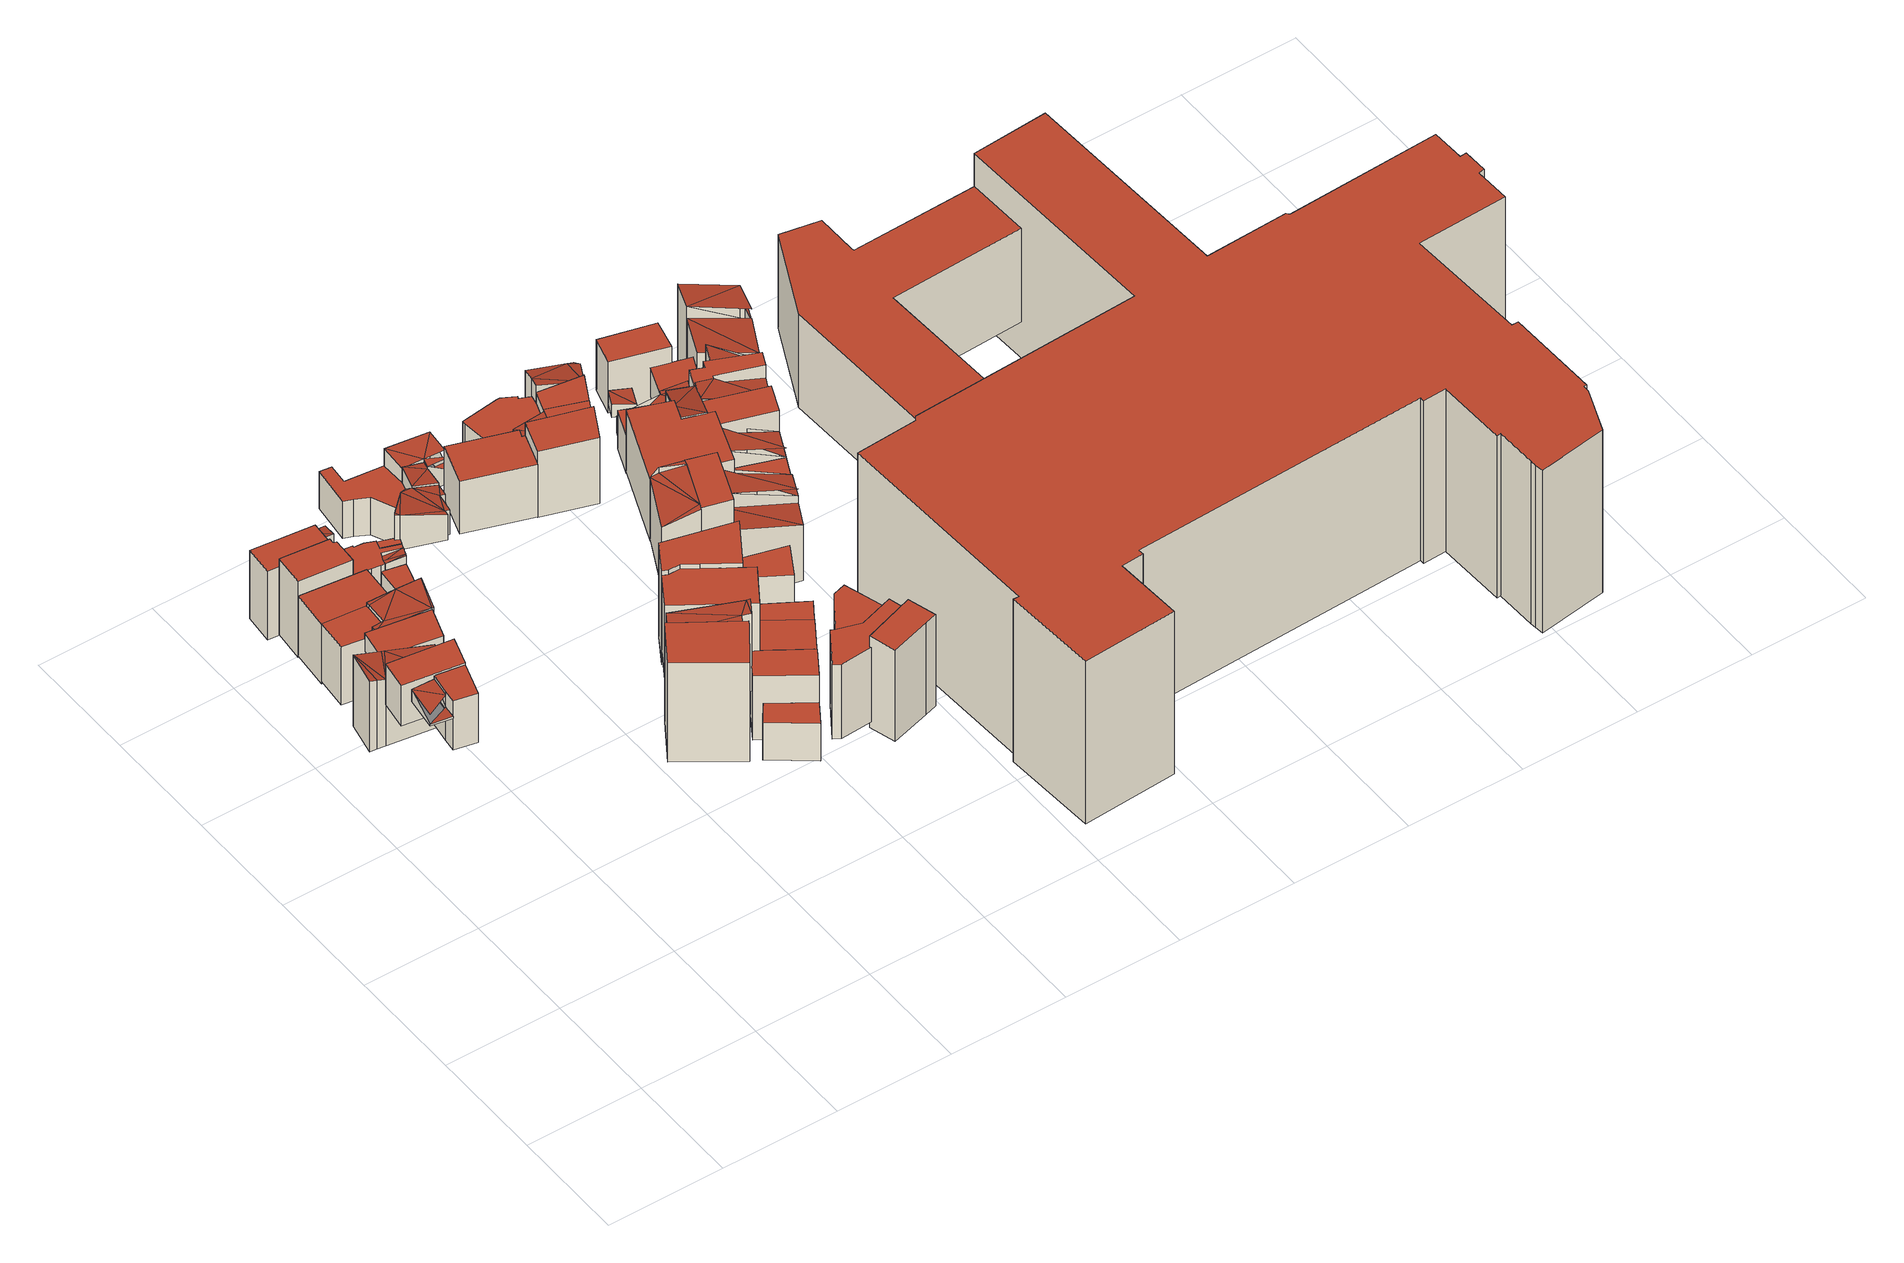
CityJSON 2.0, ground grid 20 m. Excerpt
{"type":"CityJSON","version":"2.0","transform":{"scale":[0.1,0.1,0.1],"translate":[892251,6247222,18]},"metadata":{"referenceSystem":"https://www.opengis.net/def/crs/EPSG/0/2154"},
"CityObjects":{
"building1":{"type":"Building","attributes":{"class":"Building"},"children":["building1-1"]},
"building1-1":{"type":"BuildingPart","parents":["building1"],"geometry":[{"type":"MultiSurface","lod":"2.2","boundaries":[[[0,1,2]],[[3,4,5]],[[2,6,0]],[[7,8,9,10,11]],[[2,1,10,11]],[[1,4,9,10]],[[4,3,8,9]],[[3,5,7,8]],[[5,2,11,7]]],"semantics":{"surfaces":[{"type":"RoofSurface","rf_azimuth":180.45,"rf_slope":6.49},{"type":"RoofSurface","rf_azimuth":142.21,"rf_slope":2.2},{"type":"GroundSurface"},{"type":"WallSurface","on_footprint_edge":true}],"values":[0,1,0,2,3,3,3,3,3]}}]},
"building2":{"type":"Building","attributes":{"class":"Building"},"children":["building2-1"]},
"building2-1":{"type":"BuildingPart","parents":["building2"],"geometry":[{"type":"Solid","lod":"2.2","boundaries":[[[[12,13,14,15,16]],[[17,18,19,20,21]],[[21,20,15,16]],[[20,19,14,15]],[[19,18,13,14]],[[18,17,12,13]],[[17,21,16,12]]]],"semantics":{"surfaces":[{"type":"GroundSurface"},{"type":"RoofSurface"},{"type":"WallSurface","on_footprint_edge":true}],"values":[[0,1,2,2,2,2,2]]}}]},
"building3":{"type":"Building","attributes":{"class":"Building"},"children":["building3-1"]},
"building3-1":{"type":"BuildingPart","parents":["building3"],"geometry":[{"type":"Solid","lod":"2.2","boundaries":[[[[22,23,24,25]],[[26,27,28,29]],[[29,28,24,25]],[[28,27,23,24]],[[27,26,22,23]],[[26,29,25,22]]]],"semantics":{"surfaces":[{"type":"GroundSurface"},{"type":"RoofSurface"},{"type":"WallSurface","on_footprint_edge":true}],"values":[[0,1,2,2,2,2]]}}]},
"building4":{"type":"Building","attributes":{"class":"Building"},"children":["building4-1"]},
"building4-1":{"type":"BuildingPart","parents":["building4"],"geometry":[{"type":"Solid","lod":"2.2","boundaries":[[[[30,31,32]],[[32,33,30]],[[34,30,33]],[[35,34,33]],[[36,35,37]],[[33,37,35]],[[38,39,40,41,42,43,44,45]],[[33,32,44,45]],[[32,31,43,44]],[[31,30,42,43]],[[30,34,41,42]],[[34,35,40,41]],[[35,36,39,40]],[[36,37,38,39]],[[37,33,45,38]]]],"semantics":{"surfaces":[{"type":"RoofSurface","rf_azimuth":341.15,"rf_slope":15.2},{"type":"GroundSurface"},{"type":"WallSurface","on_footprint_edge":true}],"values":[[0,0,0,0,0,0,1,2,2,2,2,2,2,2,2]]}}]},
"building5":{"type":"Building","attributes":{"class":"Building"},"children":["building5-1"]},
"building5-1":{"type":"BuildingPart","parents":["building5"],"geometry":[{"type":"Solid","lod":"2.2","boundaries":[[[[46,47,48,49,50,51,52,53]],[[54,55,56,57,58,59,60,61]],[[61,60,52,53]],[[60,59,51,52]],[[59,58,50,51]],[[58,57,49,50]],[[57,56,48,49]],[[56,55,47,48]],[[55,54,46,47]],[[54,61,53,46]]]],"semantics":{"surfaces":[{"type":"GroundSurface"},{"type":"RoofSurface"},{"type":"WallSurface","on_footprint_edge":true}],"values":[[0,1,2,2,2,2,2,2,2,2]]}}]},
"building6":{"type":"Building","attributes":{"class":"Building"},"children":["building6-1"]},
"building6-1":{"type":"BuildingPart","parents":["building6"],"geometry":[{"type":"Solid","lod":"2.2","boundaries":[[[[62,63,64,65,66]],[[67,68,69,70,71]],[[71,70,65,66]],[[70,69,64,65]],[[69,68,63,64]],[[68,67,62,63]],[[67,71,66,62]]]],"semantics":{"surfaces":[{"type":"GroundSurface"},{"type":"RoofSurface"},{"type":"WallSurface","on_footprint_edge":true}],"values":[[0,1,2,2,2,2,2]]}}]},
"building7":{"type":"Building","attributes":{"class":"Building"},"children":["building7-1"]},
"building7-1":{"type":"BuildingPart","parents":["building7"],"geometry":[{"type":"Solid","lod":"2.2","boundaries":[[[[72,73,74,75,76,77]],[[78,79,80,81,82,83]],[[83,82,76,77]],[[82,81,75,76]],[[81,80,74,75]],[[80,79,73,74]],[[79,78,72,73]],[[78,83,77,72]]]],"semantics":{"surfaces":[{"type":"GroundSurface"},{"type":"RoofSurface"},{"type":"WallSurface","on_footprint_edge":true}],"values":[[0,1,2,2,2,2,2,2]]}}]},
"building8":{"type":"Building","attributes":{"class":"Building"},"children":["building8-1"]},
"building8-1":{"type":"BuildingPart","parents":["building8"],"geometry":[{"type":"Solid","lod":"2.2","boundaries":[[[[84,85,86,87,88,89,90]],[[91,92,93,94,95,96,97]],[[97,96,89,90]],[[96,95,88,89]],[[95,94,87,88]],[[94,93,86,87]],[[93,92,85,86]],[[92,91,84,85]],[[91,97,90,84]]]],"semantics":{"surfaces":[{"type":"GroundSurface"},{"type":"RoofSurface"},{"type":"WallSurface","on_footprint_edge":true}],"values":[[0,1,2,2,2,2,2,2,2]]}}]},
"building9":{"type":"Building","attributes":{"class":"Building"},"children":["building9-1"]},
"building9-1":{"type":"BuildingPart","parents":["building9"],"geometry":[{"type":"Solid","lod":"2.2","boundaries":[[[[98,99,100,101,102]],[[103,104,105,106,107]],[[107,106,101,102]],[[106,105,100,101]],[[105,104,99,100]],[[104,103,98,99]],[[103,107,102,98]]]],"semantics":{"surfaces":[{"type":"GroundSurface"},{"type":"RoofSurface"},{"type":"WallSurface","on_footprint_edge":true}],"values":[[0,1,2,2,2,2,2]]}}]},
"building10":{"type":"Building","attributes":{"class":"Building"},"children":["building10-1"]},
"building10-1":{"type":"BuildingPart","parents":["building10"],"geometry":[{"type":"Solid","lod":"2.2","boundaries":[[[[108,109,110]],[[111,112,113]],[[113,109,111]],[[114,115,116]],[[111,116,115]],[[109,116,111]],[[108,116,109]],[[117,118,119,120,121,122,123,124,125]],[[109,113,124,125]],[[113,112,123,124]],[[112,111,122,123]],[[111,115,121,122]],[[115,114,120,121]],[[114,116,119,120]],[[116,108,118,119]],[[108,110,117,118]],[[110,109,125,117]]]],"semantics":{"surfaces":[{"type":"RoofSurface","rf_azimuth":164.08,"rf_slope":4.67},{"type":"GroundSurface"},{"type":"WallSurface","on_footprint_edge":true}],"values":[[0,0,0,0,0,0,0,1,2,2,2,2,2,2,2,2,2]]}}]},
"building11":{"type":"Building","attributes":{"class":"Building"},"children":["building11-1"]},
"building11-1":{"type":"BuildingPart","parents":["building11"],"geometry":[{"type":"Solid","lod":"2.2","boundaries":[[[[126,127,128,129,130]],[[131,132,133,134,135]],[[135,134,129,130]],[[134,133,128,129]],[[133,132,127,128]],[[132,131,126,127]],[[131,135,130,126]]]],"semantics":{"surfaces":[{"type":"GroundSurface"},{"type":"RoofSurface"},{"type":"WallSurface","on_footprint_edge":true}],"values":[[0,1,2,2,2,2,2]]}}]},
"building12":{"type":"Building","attributes":{"class":"Building"},"children":["building12-1"]},
"building12-1":{"type":"BuildingPart","parents":["building12"],"geometry":[{"type":"Solid","lod":"2.2","boundaries":[[[[136,137,138,139,140,141,142,143,144,145,146,147,148,149,150,151,152,153]],[[154,155,156,157,158,159,160,161,162,163,164,165,166,167,168,169,170,171]],[[171,170,152,153]],[[170,169,151,152]],[[169,168,150,151]],[[168,167,149,150]],[[167,166,148,149]],[[166,165,147,148]],[[165,164,146,147]],[[164,163,145,146]],[[163,162,144,145]],[[162,161,143,144]],[[161,160,142,143]],[[160,159,141,142]],[[159,158,140,141]],[[158,157,139,140]],[[157,156,138,139]],[[156,155,137,138]],[[155,154,136,137]],[[154,171,153,136]]]],"semantics":{"surfaces":[{"type":"GroundSurface"},{"type":"RoofSurface"},{"type":"WallSurface","on_footprint_edge":true}],"values":[[0,1,2,2,2,2,2,2,2,2,2,2,2,2,2,2,2,2,2,2]]}}]},
"building13":{"type":"Building","attributes":{"class":"Building"},"children":["building13-1"]},
"building13-1":{"type":"BuildingPart","parents":["building13"],"geometry":[{"type":"Solid","lod":"2.2","boundaries":[[[[172,173,174]],[[175,172,174]],[[176,177,178,179]],[[174,173,178,179]],[[173,172,177,178]],[[172,175,176,177]],[[175,174,179,176]]]],"semantics":{"surfaces":[{"type":"RoofSurface","rf_azimuth":76.94,"rf_slope":13.51},{"type":"GroundSurface"},{"type":"WallSurface","on_footprint_edge":true}],"values":[[0,0,1,2,2,2,2]]}}]},
"building14":{"type":"Building","attributes":{"class":"Building"},"children":["building14-1"]},
"building14-1":{"type":"BuildingPart","parents":["building14"],"geometry":[{"type":"MultiSurface","lod":"2.2","boundaries":[[[155,180,181]],[[182,183,184]],[[185,183,182]],[[186,187,188,189,190]],[[182,184,189,190]],[[184,155,188,189]],[[155,181,187,188]],[[181,185,186,187]],[[185,182,190,186]]],"semantics":{"surfaces":[{"type":"RoofSurface","rf_azimuth":155.52,"rf_slope":13.21},{"type":"RoofSurface","rf_azimuth":132.51,"rf_slope":14.34},{"type":"GroundSurface"},{"type":"WallSurface","on_footprint_edge":true}],"values":[0,1,1,2,3,3,3,3,3]}}]},
"building15":{"type":"Building","attributes":{"class":"Building"},"children":["building15-1"]},
"building15-1":{"type":"BuildingPart","parents":["building15"],"geometry":[{"type":"Solid","lod":"2.2","boundaries":[[[[191,192,193,194,195,196]],[[197,198,199,200,201,202]],[[202,201,195,196]],[[201,200,194,195]],[[200,199,193,194]],[[199,198,192,193]],[[198,197,191,192]],[[197,202,196,191]]]],"semantics":{"surfaces":[{"type":"GroundSurface"},{"type":"RoofSurface"},{"type":"WallSurface","on_footprint_edge":true}],"values":[[0,1,2,2,2,2,2,2]]}}]},
"building16":{"type":"Building","attributes":{"class":"Building"},"children":["building16-1"]},
"building16-1":{"type":"BuildingPart","parents":["building16"],"geometry":[{"type":"Solid","lod":"2.2","boundaries":[[[[203,204,205,206,207]],[[208,209,210,211,212]],[[212,211,206,207]],[[211,210,205,206]],[[210,209,204,205]],[[209,208,203,204]],[[208,212,207,203]]]],"semantics":{"surfaces":[{"type":"GroundSurface"},{"type":"RoofSurface"},{"type":"WallSurface","on_footprint_edge":true}],"values":[[0,1,2,2,2,2,2]]}}]},
"building17":{"type":"Building","attributes":{"class":"Building"},"children":["building17-1"]},
"building17-1":{"type":"BuildingPart","parents":["building17"],"geometry":[{"type":"Solid","lod":"2.2","boundaries":[[[[213,214,215]],[[216,213,217]],[[213,216,218]],[[219,216,220]],[[220,216,217]],[[217,213,221]],[[222,217,221]],[[215,221,213]],[[223,221,215]],[[223,215,224]],[[225,226,227,228,229,230,231,232,233,234,235,236]],[[215,214,235,236]],[[214,213,234,235]],[[213,218,233,234]],[[218,216,232,233]],[[216,219,231,232]],[[219,220,230,231]],[[220,217,229,230]],[[217,222,228,229]],[[222,221,227,228]],[[221,223,226,227]],[[223,224,225,226]],[[224,215,236,225]]]],"semantics":{"surfaces":[{"type":"RoofSurface","rf_azimuth":350.41,"rf_slope":14.81},{"type":"GroundSurface"},{"type":"WallSurface","on_footprint_edge":true}],"values":[[0,0,0,0,0,0,0,0,0,0,1,2,2,2,2,2,2,2,2,2,2,2,2]]}}]},
"building18":{"type":"Building","attributes":{"class":"Building"},"children":["building18-1"]},
"building18-1":{"type":"BuildingPart","parents":["building18"],"geometry":[{"type":"Solid","lod":"2.2","boundaries":[[[[237,238,239,240,241,242,243,244,245,246,247]],[[248,249,250,251,252,253,254,255,256,257,258]],[[258,257,246,247]],[[257,256,245,246]],[[256,255,244,245]],[[255,254,243,244]],[[254,253,242,243]],[[253,252,241,242]],[[252,251,240,241]],[[251,250,239,240]],[[250,249,238,239]],[[249,248,237,238]],[[248,258,247,237]]]],"semantics":{"surfaces":[{"type":"GroundSurface"},{"type":"RoofSurface"},{"type":"WallSurface","on_footprint_edge":true}],"values":[[0,1,2,2,2,2,2,2,2,2,2,2,2]]}}]},
"building19":{"type":"Building","attributes":{"class":"Building"},"children":["building19-1"]},
"building19-1":{"type":"BuildingPart","parents":["building19"],"geometry":[{"type":"Solid","lod":"2.2","boundaries":[[[[259,260,261]],[[262,259,261]],[[263,264,262]],[[263,262,265]],[[261,265,262]],[[266,267,268,269,270,271,272]],[[261,260,271,272]],[[260,259,270,271]],[[259,262,269,270]],[[262,264,268,269]],[[264,263,267,268]],[[263,265,266,267]],[[265,261,272,266]]]],"semantics":{"surfaces":[{"type":"RoofSurface","rf_azimuth":144.29,"rf_slope":11.4},{"type":"GroundSurface"},{"type":"WallSurface","on_footprint_edge":true}],"values":[[0,0,0,0,0,1,2,2,2,2,2,2,2]]}}]},
"building20":{"type":"Building","attributes":{"class":"Building"},"children":["building20-1"]},
"building20-1":{"type":"BuildingPart","parents":["building20"],"geometry":[{"type":"Solid","lod":"2.2","boundaries":[[[[273,274,275,276]],[[277,278,279,280]],[[280,279,275,276]],[[279,278,274,275]],[[278,277,273,274]],[[277,280,276,273]]]],"semantics":{"surfaces":[{"type":"GroundSurface"},{"type":"RoofSurface"},{"type":"WallSurface","on_footprint_edge":true}],"values":[[0,1,2,2,2,2]]}}]},
"building21":{"type":"Building","attributes":{"class":"Building"},"children":["building21-1"]},
"building21-1":{"type":"BuildingPart","parents":["building21"],"geometry":[{"type":"Solid","lod":"2.2","boundaries":[[[[281,282,283]],[[281,283,284]],[[285,284,283]],[[286,287,288,289,290]],[[285,283,289,290]],[[283,282,288,289]],[[282,281,287,288]],[[281,284,286,287]],[[284,285,290,286]]]],"semantics":{"surfaces":[{"type":"RoofSurface","rf_azimuth":348.46,"rf_slope":14.84},{"type":"GroundSurface"},{"type":"WallSurface","on_footprint_edge":true}],"values":[[0,0,0,1,2,2,2,2,2]]}}]},
"building22":{"type":"Building","attributes":{"class":"Building"},"children":["building22-1"]},
"building22-1":{"type":"BuildingPart","parents":["building22"],"geometry":[{"type":"Solid","lod":"2.2","boundaries":[[[[291,292,293,294,295,296,297,298,299]],[[300,301,302,303,304,305,306,307,308]],[[308,307,298,299]],[[307,306,297,298]],[[306,305,296,297]],[[305,304,295,296]],[[304,303,294,295]],[[303,302,293,294]],[[302,301,292,293]],[[301,300,291,292]],[[300,308,299,291]]]],"semantics":{"surfaces":[{"type":"GroundSurface"},{"type":"RoofSurface"},{"type":"WallSurface","on_footprint_edge":true}],"values":[[0,1,2,2,2,2,2,2,2,2,2]]}}]},
"building23":{"type":"Building","attributes":{"class":"Building"},"children":["building23-1"]},
"building23-1":{"type":"BuildingPart","parents":["building23"],"geometry":[{"type":"Solid","lod":"2.2","boundaries":[[[[309,310,311,312,313,314]],[[315,316,317,318,319,320]],[[320,319,313,314]],[[319,318,312,313]],[[318,317,311,312]],[[317,316,310,311]],[[316,315,309,310]],[[315,320,314,309]]]],"semantics":{"surfaces":[{"type":"GroundSurface"},{"type":"RoofSurface"},{"type":"WallSurface","on_footprint_edge":true}],"values":[[0,1,2,2,2,2,2,2]]}}]},
"building24":{"type":"Building","attributes":{"class":"Building"},"children":["building24-1"]},
"building24-1":{"type":"BuildingPart","parents":["building24"],"geometry":[{"type":"MultiSurface","lod":"2.2","boundaries":[[[321,322,323]],[[324,321,323]],[[325,324,323]],[[326,327,328]],[[329,323,330]],[[331,332,333,334,335,336,337]],[[323,322,336,337]],[[322,321,335,336]],[[321,324,334,335]],[[324,326,333,334]],[[326,328,332,333]],[[328,330,331,332]],[[330,323,337,331]]],"semantics":{"surfaces":[{"type":"RoofSurface","rf_azimuth":267.43,"rf_slope":7.29},{"type":"RoofSurface","rf_azimuth":263,"rf_slope":12.87},{"type":"GroundSurface"},{"type":"WallSurface","on_footprint_edge":true}],"values":[0,0,0,1,0,2,3,3,3,3,3,3,3]}}]},
"building25":{"type":"Building","attributes":{"class":"Building"},"children":["building25-1"]},
"building25-1":{"type":"BuildingPart","parents":["building25"],"geometry":[{"type":"Solid","lod":"2.2","boundaries":[[[[338,339,340,341,342,343,344]],[[345,346,347,348,349,350,351]],[[351,350,343,344]],[[350,349,342,343]],[[349,348,341,342]],[[348,347,340,341]],[[347,346,339,340]],[[346,345,338,339]],[[345,351,344,338]]]],"semantics":{"surfaces":[{"type":"GroundSurface"},{"type":"RoofSurface"},{"type":"WallSurface","on_footprint_edge":true}],"values":[[0,1,2,2,2,2,2,2,2]]}}]},
"building26":{"type":"Building","attributes":{"class":"Building"},"children":["building26-1"]},
"building26-1":{"type":"BuildingPart","parents":["building26"],"geometry":[{"type":"Solid","lod":"2.2","boundaries":[[[[352,353,354,355,356,357]],[[358,359,360,361,362,363]],[[363,362,356,357]],[[362,361,355,356]],[[361,360,354,355]],[[360,359,353,354]],[[359,358,352,353]],[[358,363,357,352]]]],"semantics":{"surfaces":[{"type":"GroundSurface"},{"type":"RoofSurface"},{"type":"WallSurface","on_footprint_edge":true}],"values":[[0,1,2,2,2,2,2,2]]}}]},
"building27":{"type":"Building","attributes":{"class":"Building"},"children":["building27-1"]},
"building27-1":{"type":"BuildingPart","parents":["building27"],"geometry":[{"type":"Solid","lod":"2.2","boundaries":[[[[364,365,366,367,368,369]],[[370,371,372,373,374,375]],[[375,374,368,369]],[[374,373,367,368]],[[373,372,366,367]],[[372,371,365,366]],[[371,370,364,365]],[[370,375,369,364]]]],"semantics":{"surfaces":[{"type":"GroundSurface"},{"type":"RoofSurface"},{"type":"WallSurface","on_footprint_edge":true}],"values":[[0,1,2,2,2,2,2,2]]}}]},
"building28":{"type":"Building","attributes":{"class":"Building"},"children":["building28-1"]},
"building28-1":{"type":"BuildingPart","parents":["building28"],"geometry":[{"type":"Solid","lod":"2.2","boundaries":[[[[376,377,378,379]],[[380,381,382,383]],[[383,382,378,379]],[[382,381,377,378]],[[381,380,376,377]],[[380,383,379,376]]]],"semantics":{"surfaces":[{"type":"GroundSurface"},{"type":"RoofSurface"},{"type":"WallSurface","on_footprint_edge":true}],"values":[[0,1,2,2,2,2]]}}]},
"building29":{"type":"Building","attributes":{"class":"Building"},"children":["building29-1"]},
"building29-1":{"type":"BuildingPart","parents":["building29"],"geometry":[{"type":"MultiSurface","lod":"2.2","boundaries":[[[384,385,386]],[[387,388,389]],[[390,384,386]],[[391,386,385]],[[392,386,391]],[[393,394,395,396,397,398,399]],[[391,385,398,399]],[[385,388,397,398]],[[388,387,396,397]],[[387,389,395,396]],[[389,386,394,395]],[[386,392,393,394]],[[392,391,399,393]]],"semantics":{"surfaces":[{"type":"RoofSurface","rf_azimuth":156.5,"rf_slope":15.78},{"type":"RoofSurface","rf_azimuth":165.99,"rf_slope":2.75},{"type":"GroundSurface"},{"type":"WallSurface","on_footprint_edge":true}],"values":[0,1,0,0,0,2,3,3,3,3,3,3,3]}}]},
"building30":{"type":"Building","attributes":{"class":"Building"},"children":["building30-1"]},
"building30-1":{"type":"BuildingPart","parents":["building30"],"geometry":[{"type":"Solid","lod":"2.2","boundaries":[[[[400,401,402,403,404]],[[405,406,407,408,409]],[[409,408,403,404]],[[408,407,402,403]],[[407,406,401,402]],[[406,405,400,401]],[[405,409,404,400]]]],"semantics":{"surfaces":[{"type":"GroundSurface"},{"type":"RoofSurface"},{"type":"WallSurface","on_footprint_edge":true}],"values":[[0,1,2,2,2,2,2]]}}]},
"building31":{"type":"Building","attributes":{"class":"Building"},"children":["building31-1"]},
"building31-1":{"type":"BuildingPart","parents":["building31"],"geometry":[{"type":"Solid","lod":"2.2","boundaries":[[[[410,411,412,413]],[[414,415,416,417]],[[417,416,412,413]],[[416,415,411,412]],[[415,414,410,411]],[[414,417,413,410]]]],"semantics":{"surfaces":[{"type":"GroundSurface"},{"type":"RoofSurface"},{"type":"WallSurface","on_footprint_edge":true}],"values":[[0,1,2,2,2,2]]}}]},
"building32":{"type":"Building","attributes":{"class":"Building"},"children":["building32-1"]},
"building32-1":{"type":"BuildingPart","parents":["building32"],"geometry":[{"type":"Solid","lod":"2.2","boundaries":[[[[418,419,420]],[[421,420,419]],[[422,423,403,424]],[[421,419,403,424]],[[419,418,423,403]],[[418,420,422,423]],[[420,421,424,422]]]],"semantics":{"surfaces":[{"type":"RoofSurface","rf_azimuth":152.96,"rf_slope":19.93},{"type":"GroundSurface"},{"type":"WallSurface","on_footprint_edge":true}],"values":[[0,0,1,2,2,2,2]]}}]},
"building33":{"type":"Building","attributes":{"class":"Building"},"children":["building33-1"]},
"building33-1":{"type":"BuildingPart","parents":["building33"],"geometry":[{"type":"Solid","lod":"2.2","boundaries":[[[[425,426,427,428,429,430,431,432,433]],[[434,435,436,437,438,439,440,441,442]],[[442,441,432,433]],[[441,440,431,432]],[[440,439,430,431]],[[439,438,429,430]],[[438,437,428,429]],[[437,436,427,428]],[[436,435,426,427]],[[435,434,425,426]],[[434,442,433,425]]]],"semantics":{"surfaces":[{"type":"GroundSurface"},{"type":"RoofSurface"},{"type":"WallSurface","on_footprint_edge":true}],"values":[[0,1,2,2,2,2,2,2,2,2,2]]}}]},
"building34":{"type":"Building","attributes":{"class":"Building"},"children":["building34-1"]},
"building34-1":{"type":"BuildingPart","parents":["building34"],"geometry":[{"type":"Solid","lod":"2.2","boundaries":[[[[443,444,445,446,447,448,449,450,451,452,453,454,455]],[[456,457,458,459,460,461,462,463,464,465,466,467,468]],[[468,467,454,455]],[[467,466,453,454]],[[466,465,452,453]],[[465,464,451,452]],[[464,463,450,451]],[[463,462,449,450]],[[462,461,448,449]],[[461,460,447,448]],[[460,459,446,447]],[[459,458,445,446]],[[458,457,444,445]],[[457,456,443,444]],[[456,468,455,443]]]],"semantics":{"surfaces":[{"type":"GroundSurface"},{"type":"RoofSurface"},{"type":"WallSurface","on_footprint_edge":true}],"values":[[0,1,2,2,2,2,2,2,2,2,2,2,2,2,2]]}}]},
"building35":{"type":"Building","attributes":{"class":"Building"},"children":["building35-1"]},
"building35-1":{"type":"BuildingPart","parents":["building35"],"geometry":[{"type":"Solid","lod":"2.2","boundaries":[[[[469,470,471,472,473]],[[474,475,476,477,478]],[[478,477,472,473]],[[477,476,471,472]],[[476,475,470,471]],[[475,474,469,470]],[[474,478,473,469]]]],"semantics":{"surfaces":[{"type":"GroundSurface"},{"type":"RoofSurface"},{"type":"WallSurface","on_footprint_edge":true}],"values":[[0,1,2,2,2,2,2]]}}]},
"building36":{"type":"Building","attributes":{"class":"Building"},"children":["building36-1"]},
"building36-1":{"type":"BuildingPart","parents":["building36"],"geometry":[{"type":"Solid","lod":"2.2","boundaries":[[[[479,480,481,482,483,484,485]],[[486,487,488,489,490,491,492]],[[492,491,484,485]],[[491,490,483,484]],[[490,489,482,483]],[[489,488,481,482]],[[488,487,480,481]],[[487,486,479,480]],[[486,492,485,479]]]],"semantics":{"surfaces":[{"type":"GroundSurface"},{"type":"RoofSurface"},{"type":"WallSurface","on_footprint_edge":true}],"values":[[0,1,2,2,2,2,2,2,2]]}}]},
"building37":{"type":"Building","attributes":{"class":"Building"},"children":["building37-1"]},
"building37-1":{"type":"BuildingPart","parents":["building37"],"geometry":[{"type":"Solid","lod":"2.2","boundaries":[[[[493,494,495,496,497,498]],[[499,500,501,502,503,504]],[[504,503,497,498]],[[503,502,496,497]],[[502,501,495,496]],[[501,500,494,495]],[[500,499,493,494]],[[499,504,498,493]]]],"semantics":{"surfaces":[{"type":"GroundSurface"},{"type":"RoofSurface"},{"type":"WallSurface","on_footprint_edge":true}],"values":[[0,1,2,2,2,2,2,2]]}}]},
"building38":{"type":"Building","attributes":{"class":"Building"},"children":["building38-1"]},
"building38-1":{"type":"BuildingPart","parents":["building38"],"geometry":[{"type":"Solid","lod":"2.2","boundaries":[[[[505,506,507,508]],[[509,510,511,512]],[[512,511,507,508]],[[511,510,506,507]],[[510,509,505,506]],[[509,512,508,505]]]],"semantics":{"surfaces":[{"type":"GroundSurface"},{"type":"RoofSurface"},{"type":"WallSurface","on_footprint_edge":true}],"values":[[0,1,2,2,2,2]]}}]},
"building39":{"type":"Building","attributes":{"class":"Building"},"children":["building39-1"]},
"building39-1":{"type":"BuildingPart","parents":["building39"],"geometry":[{"type":"Solid","lod":"2.2","boundaries":[[[[513,514,515,516]],[[517,518,519,520]],[[520,519,515,516]],[[519,518,514,515]],[[518,517,513,514]],[[517,520,516,513]]]],"semantics":{"surfaces":[{"type":"GroundSurface"},{"type":"RoofSurface"},{"type":"WallSurface","on_footprint_edge":true}],"values":[[0,1,2,2,2,2]]}}]},
"building40":{"type":"Building","attributes":{"class":"Building"},"children":["building40-1"]},
"building40-1":{"type":"BuildingPart","parents":["building40"],"geometry":[{"type":"Solid","lod":"2.2","boundaries":[[[[521,522,523]],[[524,523,522]],[[525,526,527,528]],[[524,522,527,528]],[[522,521,526,527]],[[521,523,525,526]],[[523,524,528,525]]]],"semantics":{"surfaces":[{"type":"RoofSurface","rf_azimuth":338.54,"rf_slope":15.28},{"type":"GroundSurface"},{"type":"WallSurface","on_footprint_edge":true}],"values":[[0,0,1,2,2,2,2]]}}]},
"building41":{"type":"Building","attributes":{"class":"Building"},"children":["building41-1"]},
"building41-1":{"type":"BuildingPart","parents":["building41"],"geometry":[{"type":"Solid","lod":"2.2","boundaries":[[[[529,530,531,532,533,534,535,536,537]],[[538,539,540,541,542,543,544,545,546]],[[546,545,536,537]],[[545,544,535,536]],[[544,543,534,535]],[[543,542,533,534]],[[542,541,532,533]],[[541,540,531,532]],[[540,539,530,531]],[[539,538,529,530]],[[538,546,537,529]]]],"semantics":{"surfaces":[{"type":"GroundSurface"},{"type":"RoofSurface"},{"type":"WallSurface","on_footprint_edge":true}],"values":[[0,1,2,2,2,2,2,2,2,2,2]]}}]},
"building42":{"type":"Building","attributes":{"class":"Building"},"children":["building42-1"]},
"building42-1":{"type":"BuildingPart","parents":["building42"],"geometry":[{"type":"Solid","lod":"2.2","boundaries":[[[[547,548,549]],[[550,547,551]],[[551,547,549]],[[552,551,549]],[[553,549,548]],[[554,555,556,557,558,559,560]],[[553,548,559,560]],[[548,547,558,559]],[[547,550,557,558]],[[550,551,556,557]],[[551,552,555,556]],[[552,549,554,555]],[[549,553,560,554]]]],"semantics":{"surfaces":[{"type":"RoofSurface","rf_azimuth":355.49,"rf_slope":18.77},{"type":"GroundSurface"},{"type":"WallSurface","on_footprint_edge":true}],"values":[[0,0,0,0,0,1,2,2,2,2,2,2,2]]}}]},
"building43":{"type":"Building","attributes":{"class":"Building"},"children":["building43-1"]},
"building43-1":{"type":"BuildingPart","parents":["building43"],"geometry":[{"type":"MultiSurface","lod":"2.2","boundaries":[[[561,562,563]],[[564,565,566]],[[567,568,569,570]],[[564,566,569,570]],[[566,561,568,569]],[[561,563,567,568]],[[563,564,570,567]]],"semantics":{"surfaces":[{"type":"RoofSurface","rf_azimuth":339.82,"rf_slope":18.36},{"type":"RoofSurface","rf_azimuth":334.45,"rf_slope":15.6},{"type":"GroundSurface"},{"type":"WallSurface","on_footprint_edge":true}],"values":[0,1,2,3,3,3,3]}}]},
"building44":{"type":"Building","attributes":{"class":"Building"},"children":["building44-1"]},
"building44-1":{"type":"BuildingPart","parents":["building44"],"geometry":[{"type":"Solid","lod":"2.2","boundaries":[[[[571,572,573,574]],[[575,576,577,578]],[[578,577,573,574]],[[577,576,572,573]],[[576,575,571,572]],[[575,578,574,571]]]],"semantics":{"surfaces":[{"type":"GroundSurface"},{"type":"RoofSurface"},{"type":"WallSurface","on_footprint_edge":true}],"values":[[0,1,2,2,2,2]]}}]},
"building45":{"type":"Building","attributes":{"class":"Building"},"children":["building45-1"]},
"building45-1":{"type":"BuildingPart","parents":["building45"],"geometry":[{"type":"Solid","lod":"2.2","boundaries":[[[[579,580,581,582]],[[583,584,585,586]],[[586,585,581,582]],[[585,584,580,581]],[[584,583,579,580]],[[583,586,582,579]]]],"semantics":{"surfaces":[{"type":"GroundSurface"},{"type":"RoofSurface"},{"type":"WallSurface","on_footprint_edge":true}],"values":[[0,1,2,2,2,2]]}}]},
"building46":{"type":"Building","attributes":{"class":"Building"},"children":["building46-1"]},
"building46-1":{"type":"BuildingPart","parents":["building46"],"geometry":[{"type":"Solid","lod":"2.2","boundaries":[[[[587,588,589]],[[590,589,588]],[[589,591,587]],[[590,592,589]],[[593,594,595,596,597,598]],[[590,588,597,598]],[[588,587,596,597]],[[587,591,595,596]],[[591,589,594,595]],[[589,592,593,594]],[[592,590,598,593]]]],"semantics":{"surfaces":[{"type":"RoofSurface","rf_azimuth":67.87,"rf_slope":18.98},{"type":"GroundSurface"},{"type":"WallSurface","on_footprint_edge":true}],"values":[[0,0,0,0,1,2,2,2,2,2,2]]}}]},
"building47":{"type":"Building","attributes":{"class":"Building"},"children":["building47-1"]},
"building47-1":{"type":"BuildingPart","parents":["building47"],"geometry":[{"type":"MultiSurface","lod":"2.2","boundaries":[[[599,600,601]],[[602,603,604]],[[605,604,603]],[[604,605,606]],[[607,606,605]],[[608,609,610,611,612,613,614]],[[601,600,613,614]],[[600,605,612,613]],[[605,603,611,612]],[[603,602,610,611]],[[602,604,609,610]],[[604,606,608,609]],[[606,601,614,608]]],"semantics":{"surfaces":[{"type":"RoofSurface","rf_azimuth":65.14,"rf_slope":13.79},{"type":"RoofSurface","rf_azimuth":152.39,"rf_slope":16.25},{"type":"GroundSurface"},{"type":"WallSurface","on_footprint_edge":true}],"values":[0,1,1,1,1,2,3,3,3,3,3,3,3]}}]},
"building48":{"type":"Building","attributes":{"class":"Building"},"children":["building48-1"]},
"building48-1":{"type":"BuildingPart","parents":["building48"],"geometry":[{"type":"MultiSurface","lod":"2.2","boundaries":[[[615,616,617]],[[618,619,620]],[[580,621,622,581]],[[618,620,622,581]],[[620,615,621,622]],[[615,617,580,621]],[[617,618,581,580]]],"semantics":{"surfaces":[{"type":"RoofSurface","rf_azimuth":338.3,"rf_slope":14.44},{"type":"RoofSurface","rf_azimuth":332.11,"rf_slope":12.16},{"type":"GroundSurface"},{"type":"WallSurface","on_footprint_edge":true}],"values":[0,1,2,3,3,3,3]}}]},
"building49":{"type":"Building","attributes":{"class":"Building"},"children":["building49-1"]},
"building49-1":{"type":"BuildingPart","parents":["building49"],"geometry":[{"type":"Solid","lod":"2.2","boundaries":[[[[623,624,625]],[[626,625,624]],[[627,628,629,630]],[[626,624,629,630]],[[624,623,628,629]],[[623,625,627,628]],[[625,626,630,627]]]],"semantics":{"surfaces":[{"type":"RoofSurface","rf_azimuth":330.72,"rf_slope":10.12},{"type":"GroundSurface"},{"type":"WallSurface","on_footprint_edge":true}],"values":[[0,0,1,2,2,2,2]]}}]},
"building50":{"type":"Building","attributes":{"class":"Building"},"children":["building50-1"]},
"building50-1":{"type":"BuildingPart","parents":["building50"],"geometry":[{"type":"Solid","lod":"2.2","boundaries":[[[[631,632,633,634]],[[635,636,637,638]],[[638,637,633,634]],[[637,636,632,633]],[[636,635,631,632]],[[635,638,634,631]]]],"semantics":{"surfaces":[{"type":"GroundSurface"},{"type":"RoofSurface"},{"type":"WallSurface","on_footprint_edge":true}],"values":[[0,1,2,2,2,2]]}}]},
"building51":{"type":"Building","attributes":{"class":"Building"},"children":["building51-1"]},
"building51-1":{"type":"BuildingPart","parents":["building51"],"geometry":[{"type":"Solid","lod":"2.2","boundaries":[[[[639,640,641,642]],[[643,644,645,646]],[[646,645,641,642]],[[645,644,640,641]],[[644,643,639,640]],[[643,646,642,639]]]],"semantics":{"surfaces":[{"type":"GroundSurface"},{"type":"RoofSurface"},{"type":"WallSurface","on_footprint_edge":true}],"values":[[0,1,2,2,2,2]]}}]},
"building52":{"type":"Building","attributes":{"class":"Building"},"children":["building52-1"]},
"building52-1":{"type":"BuildingPart","parents":["building52"],"geometry":[{"type":"MultiSurface","lod":"2.2","boundaries":[[[647,648,649]],[[650,651,652]],[[653,654,655]],[[649,656,647]],[[632,657,658,659,660,633]],[[649,648,660,633]],[[648,647,659,660]],[[647,651,658,659]],[[651,653,657,658]],[[653,655,632,657]],[[655,649,633,632]]],"semantics":{"surfaces":[{"type":"RoofSurface","rf_azimuth":337.88,"rf_slope":14.06},{"type":"RoofSurface","rf_azimuth":338.98,"rf_slope":7.92},{"type":"RoofSurface","rf_azimuth":335.47,"rf_slope":15.7},{"type":"GroundSurface"},{"type":"WallSurface","on_footprint_edge":true}],"values":[0,1,2,0,3,4,4,4,4,4,4]}}]},
"building53":{"type":"Building","attributes":{"class":"Building"},"children":["building53-1"]},
"building53-1":{"type":"BuildingPart","parents":["building53"],"geometry":[{"type":"Solid","lod":"2.2","boundaries":[[[[661,662,663,664,665,666,667,668,669,670]],[[671,672,673,674,675,676,677,678,679,680]],[[680,679,669,670]],[[679,678,668,669]],[[678,677,667,668]],[[677,676,666,667]],[[676,675,665,666]],[[675,674,664,665]],[[674,673,663,664]],[[673,672,662,663]],[[672,671,661,662]],[[671,680,670,661]]]],"semantics":{"surfaces":[{"type":"GroundSurface"},{"type":"RoofSurface"},{"type":"WallSurface","on_footprint_edge":true}],"values":[[0,1,2,2,2,2,2,2,2,2,2,2]]}}]},
"building54":{"type":"Building","attributes":{"class":"Building"},"children":["building54-1"]},
"building54-1":{"type":"BuildingPart","parents":["building54"],"geometry":[{"type":"Solid","lod":"2.2","boundaries":[[[[681,682,683,684,685,686,687,688]],[[689,690,691,692,693,694,695,696]],[[696,695,687,688]],[[695,694,686,687]],[[694,693,685,686]],[[693,692,684,685]],[[692,691,683,684]],[[691,690,682,683]],[[690,689,681,682]],[[689,696,688,681]]]],"semantics":{"surfaces":[{"type":"GroundSurface"},{"type":"RoofSurface"},{"type":"WallSurface","on_footprint_edge":true}],"values":[[0,1,2,2,2,2,2,2,2,2]]}}]},
"building55":{"type":"Building","attributes":{"class":"Building"},"children":["building55-1"]},
"building55-1":{"type":"BuildingPart","parents":["building55"],"geometry":[{"type":"MultiSurface","lod":"2.2","boundaries":[[[697,698,699]],[[700,701,702]],[[703,704,705,706]],[[702,698,705,706]],[[698,697,704,705]],[[697,700,703,704]],[[700,702,706,703]]],"semantics":{"surfaces":[{"type":"RoofSurface","rf_azimuth":331.29,"rf_slope":15.5},{"type":"RoofSurface","rf_azimuth":342.96,"rf_slope":5.95},{"type":"GroundSurface"},{"type":"WallSurface","on_footprint_edge":true}],"values":[0,1,2,3,3,3,3]}}]},
"building56":{"type":"Building","attributes":{"class":"Building"},"children":["building56-1"]},
"building56-1":{"type":"BuildingPart","parents":["building56"],"geometry":[{"type":"Solid","lod":"2.2","boundaries":[[[[707,708,709]],[[710,707,709]],[[711,712,713,714]],[[709,708,713,714]],[[708,707,712,713]],[[707,710,711,712]],[[710,709,714,711]]]],"semantics":{"surfaces":[{"type":"RoofSurface","rf_azimuth":335.66,"rf_slope":13.33},{"type":"GroundSurface"},{"type":"WallSurface","on_footprint_edge":true}],"values":[[0,0,1,2,2,2,2]]}}]},
"building57":{"type":"Building","attributes":{"class":"Building"},"children":["building57-1"]},
"building57-1":{"type":"BuildingPart","parents":["building57"],"geometry":[{"type":"MultiSurface","lod":"2.2","boundaries":[[[715,716,717]],[[718,717,716]],[[719,720,721]],[[722,723,724,725,726]],[[721,716,725,726]],[[716,715,724,725]],[[715,720,723,724]],[[720,719,722,723]],[[719,721,726,722]]],"semantics":{"surfaces":[{"type":"RoofSurface","rf_azimuth":336.82,"rf_slope":15.27},{"type":"RoofSurface","rf_azimuth":338.33,"rf_slope":16.49},{"type":"GroundSurface"},{"type":"WallSurface","on_footprint_edge":true}],"values":[0,0,1,2,3,3,3,3,3]}}]},
"building58":{"type":"Building","attributes":{"class":"Building"},"children":["building58-1"]},
"building58-1":{"type":"BuildingPart","parents":["building58"],"geometry":[{"type":"Solid","lod":"2.2","boundaries":[[[[727,728,729,730,731,732,733,734,735,736,737]],[[738,739,740,741,742,743,744,745,746,747,748]],[[748,747,736,737]],[[747,746,735,736]],[[746,745,734,735]],[[745,744,733,734]],[[744,743,732,733]],[[743,742,731,732]],[[742,741,730,731]],[[741,740,729,730]],[[740,739,728,729]],[[739,738,727,728]],[[738,748,737,727]]]],"semantics":{"surfaces":[{"type":"GroundSurface"},{"type":"RoofSurface"},{"type":"WallSurface","on_footprint_edge":true}],"values":[[0,1,2,2,2,2,2,2,2,2,2,2,2]]}}]},
"building59":{"type":"Building","attributes":{"class":"Building"},"children":["building59-1"]},
"building59-1":{"type":"BuildingPart","parents":["building59"],"geometry":[{"type":"Solid","lod":"2.2","boundaries":[[[[749,750,751,752,753,754,755,756,757,758,759,760,761,762,763,764,765,766,767,768,769,770,771,772,773,774,775,776,777,778,779,780,781,782,783,784,785]],[[786,787,788,789,790,791,792,793,794,795,796,797,798,799,800,801,802,803,804,805,806,807,808,809,810,811,812,813,814,815,816,817,818,819,820,821,822]],[[822,821,784,785]],[[821,820,783,784]],[[820,819,782,783]],[[819,818,781,782]],[[818,817,780,781]],[[817,816,779,780]],[[816,815,778,779]],[[815,814,777,778]],[[814,813,776,777]],[[813,812,775,776]],[[812,811,774,775]],[[811,810,773,774]],[[810,809,772,773]],[[809,808,771,772]],[[808,807,770,771]],[[807,806,769,770]],[[806,805,768,769]],[[805,804,767,768]],[[804,803,766,767]],[[803,802,765,766]],[[802,801,764,765]],[[801,800,763,764]],[[800,799,762,763]],[[799,798,761,762]],[[798,797,760,761]],[[797,796,759,760]],[[796,795,758,759]],[[795,794,757,758]],[[794,793,756,757]],[[793,792,755,756]],[[792,791,754,755]],[[791,790,753,754]],[[790,789,752,753]],[[789,788,751,752]],[[788,787,750,751]],[[787,786,749,750]],[[786,822,785,749]]]],"semantics":{"surfaces":[{"type":"GroundSurface"},{"type":"RoofSurface"},{"type":"WallSurface","on_footprint_edge":true}],"values":[[0,1,2,2,2,2,2,2,2,2,2,2,2,2,2,2,2,2,2,2,2,2,2,2,2,2,2,2,2,2,2,2,2,2,2,2,2,2,2]]}}]}
},
"vertices":[
[66,572,297],[71,608,297],[35,613,293],[63,550,273],[66,572,272],[28,557,272],[28,557,292],[28,557,269],[63,550,269],[66,572,269],[71,608,269],[35,613,269],
[101,542,206],[120,600,206],[71,608,206],[66,572,206],[63,550,206],[101,542,304],[120,600,304],[71,608,304],[66,572,304],[63,550,304],
[19,616,227],[120,600,227],[135,649,227],[26,664,227],[19,616,308],[120,600,308],[135,649,308],[26,664,308],
[12,724,286],[1,668,284],[13,666,281],[26,664,277],[56,717,274],[61,716,273],[139,702,252],[119,651,252],[119,651,144],[139,702,144],[61,716,144],[56,717,144],[12,724,144],[1,668,144],[13,666,144],[26,664,144],
[83,767,136],[84,778,136],[103,777,136],[106,816,136],[106,822,136],[106,824,136],[33,831,136],[28,776,136],[83,767,251],[84,778,251],[103,777,251],[106,816,251],[106,822,251],[106,824,251],[33,831,251],[28,776,251],
[56,717,228],[61,716,228],[153,700,228],[171,753,228],[65,770,228],[56,717,263],[61,716,263],[153,700,263],[171,753,263],[65,770,263],
[145,818,131],[150,884,131],[39,897,131],[33,831,131],[106,824,131],[106,822,131],[145,818,250],[150,884,250],[39,897,250],[33,831,250],[106,824,250],[106,822,250],
[128,887,128],[131,931,128],[125,932,128],[126,941,128],[47,950,128],[44,950,128],[39,897,128],[128,887,279],[131,931,279],[125,932,279],[126,941,279],[47,950,279],[44,950,279],[39,897,279],
[131,940,127],[135,990,127],[29,1002,127],[25,952,127],[47,950,127],[131,940,263],[135,990,263],[29,1002,263],[25,952,263],[47,950,263],
[83,767,259],[103,777,260],[84,778,258],[153,817,263],[106,822,259],[106,816,259],[174,753,266],[194,812,266],[171,753,266],[84,778,207],[83,767,207],[171,753,207],[174,753,207],[194,812,207],[153,817,207],[106,822,207],[106,816,207],[103,777,207],
[167,815,177],[193,812,177],[211,873,177],[179,880,177],[173,881,177],[167,815,235],[193,812,235],[211,873,235],[179,880,235],[173,881,235],
[173,881,168],[179,880,168],[181,888,168],[187,902,168],[219,891,168],[222,899,168],[191,910,168],[195,923,168],[196,925,168],[179,932,168],[162,934,168],[163,937,168],[126,941,168],[125,932,168],[131,931,168],[128,887,168],[150,884,168],[157,883,168],[173,881,248],[179,880,248],[181,888,248],[187,902,248],[219,891,248],[222,899,248],[191,910,248],[195,923,248],[196,925,248],[179,932,248],[162,934,248],[163,937,248],[126,941,248],[125,932,248],[131,931,248],[128,887,248],[150,884,248],[157,883,248],
[137,1014,226],[135,988,232],[165,986,231],[168,1012,225],[168,1012,151],[137,1014,151],[135,988,151],[165,986,151],
[211,873,255],[181,888,247],[219,891,249],[181,888,243],[211,873,251],[187,902,241],[187,902,217],[181,888,217],[179,880,217],[211,873,217],[219,891,217],
[222,899,218],[225,907,218],[218,911,218],[220,914,218],[195,923,218],[191,910,218],[222,899,249],[225,907,249],[218,911,249],[220,914,249],[195,923,249],[191,910,249],
[453,370,181],[457,377,181],[357,443,181],[313,374,181],[409,307,181],[453,370,378],[457,377,378],[357,443,378],[313,374,378],[409,307,378],
[293,893,279],[301,892,277],[306,924,277],[225,907,297],[256,950,291],[292,885,279],[218,911,299],[220,914,299],[278,952,286],[268,954,288],[319,945,274],[316,924,274],[316,924,228],[319,945,228],[278,952,228],[268,954,228],[256,950,228],[220,914,228],[218,911,228],[225,907,228],[292,885,228],[293,893,228],[301,892,228],[306,924,228],
[199,1012,182],[214,1006,182],[236,995,182],[256,950,182],[268,954,182],[278,952,182],[290,993,182],[289,1037,182],[224,1044,182],[227,1078,182],[207,1081,182],[199,1012,256],[214,1006,256],[236,995,256],[256,950,256],[268,954,256],[278,952,256],[290,993,256],[289,1037,256],[224,1044,256],[227,1078,256],[207,1081,256],
[468,385,380],[484,411,379],[479,413,378],[456,393,377],[361,440,356],[449,382,377],[384,477,355],[384,477,225],[361,440,225],[449,382,225],[456,393,225],[468,385,225],[484,411,225],[479,413,225],
[469,359,146],[446,328,146],[512,278,146],[535,314,146],[469,359,221],[446,328,221],[512,278,221],[535,314,221],
[278,952,289],[319,945,278],[323,977,278],[290,993,288],[326,991,278],[290,993,231],[278,952,231],[319,945,231],[323,977,231],[326,991,231],
[495,404,222],[534,465,222],[467,510,222],[443,526,222],[423,526,222],[414,530,222],[382,478,222],[479,413,222],[484,411,222],[495,404,371],[534,465,371],[467,510,371],[443,526,371],[423,526,371],[414,530,371],[382,478,371],[479,413,371],[484,411,371],
[535,314,148],[563,358,148],[560,361,148],[538,375,148],[484,411,148],[457,367,148],[535,314,276],[563,358,276],[560,361,276],[538,375,276],[484,411,276],[457,367,276],
[289,1036,291],[290,993,285],[326,991,285],[362,1027,290],[361,989,285],[361,989,260],[326,991,259],[362,975,256],[362,975,283],[323,977,283],[323,977,232],[362,975,232],[361,989,232],[362,1027,232],[289,1036,232],[290,993,232],[326,991,232],
[443,579,193],[414,530,193],[423,526,193],[443,526,193],[467,510,193],[517,476,193],[563,549,193],[443,579,380],[414,530,380],[423,526,380],[443,526,380],[467,510,380],[517,476,380],[563,549,380],
[337,957,226],[314,886,226],[425,850,226],[444,908,226],[439,909,226],[444,922,226],[337,957,331],[314,886,331],[425,850,331],[444,908,331],[439,909,331],[444,922,331],
[538,375,151],[560,361,151],[563,358,151],[602,419,151],[534,465,151],[495,404,151],[538,375,265],[560,361,265],[563,358,265],[602,419,265],[534,465,265],[495,404,265],
[517,476,156],[602,419,156],[630,462,156],[542,515,156],[517,476,251],[602,419,251],[630,462,251],[542,515,251],
[544,720,350],[531,723,346],[548,625,361],[581,708,363],[544,720,361],[579,701,363],[579,701,361],[486,631,345],[543,615,361],[543,615,223],[548,625,223],[579,701,223],[581,708,223],[544,720,223],[531,723,223],[486,631,223],
[425,850,225],[513,822,225],[543,878,225],[486,895,225],[444,908,225],[425,850,357],[513,822,357],[543,878,357],[486,895,357],[444,908,357],
[637,529,162],[563,549,162],[542,515,162],[607,476,162],[637,529,305],[563,549,305],[542,515,305],[607,476,305],
[439,909,302],[486,895,320],[456,954,300],[503,944,317],[456,954,225],[439,909,225],[503,944,225],
[713,392,116],[655,374,116],[615,386,116],[608,389,116],[569,330,116],[581,323,116],[635,326,116],[634,329,116],[722,358,116],[713,392,264],[655,374,264],[615,386,264],[608,389,264],[569,330,264],[581,323,264],[635,326,264],[634,329,264],[722,358,264],
[410,1013,221],[410,1007,221],[414,958,221],[454,950,221],[456,954,221],[460,953,221],[503,945,221],[516,982,221],[519,997,221],[501,1005,221],[503,1009,221],[480,1021,221],[475,1021,221],[410,1013,295],[410,1007,295],[414,958,295],[454,950,295],[456,954,295],[460,953,295],[503,945,295],[516,982,295],[519,997,295],[501,1005,295],[503,1009,295],[480,1021,295],[475,1021,295],
[715,304,103],[736,310,103],[722,358,103],[634,329,103],[647,284,103],[715,304,285],[736,310,285],[722,358,285],[634,329,285],[647,284,285],
[628,694,200],[587,706,200],[581,708,200],[579,701,200],[548,625,200],[543,615,200],[591,602,200],[628,694,364],[587,706,364],[581,708,364],[579,701,364],[548,625,364],[543,615,364],[591,602,364],
[615,386,126],[655,374,126],[708,390,126],[685,463,126],[663,457,126],[649,437,126],[615,386,251],[655,374,251],[708,390,251],[685,463,251],[663,457,251],[649,437,251],
[504,946,220],[486,895,220],[543,878,220],[567,923,220],[504,946,319],[486,895,319],[543,878,319],[567,923,319],
[567,923,205],[592,971,205],[516,982,205],[504,946,205],[567,923,317],[592,971,317],[516,982,317],[504,946,317],
[591,602,303],[695,577,274],[608,646,303],[716,619,273],[608,646,163],[591,602,163],[695,577,163],[716,619,163],
[652,686,219],[687,782,219],[638,797,219],[652,834,219],[585,858,219],[531,723,219],[544,720,219],[581,708,219],[587,706,219],[652,686,342],[687,782,342],[638,797,342],[652,834,342],[585,858,342],[531,723,342],[544,720,342],[581,708,342],[587,706,342],
[592,971,305],[611,1007,300],[593,1014,306],[516,982,331],[519,997,331],[521,1016,331],[604,1013,302],[593,1014,196],[521,1016,196],[519,997,196],[516,982,196],[592,971,196],[611,1007,196],[604,1013,196],
[735,661,285],[628,694,323],[716,619,287],[608,646,331],[716,619,301],[628,694,332],[716,619,162],[735,661,162],[628,694,162],[608,646,162],
[649,835,215],[670,880,215],[605,906,215],[585,858,215],[649,835,291],[670,880,291],[605,906,291],[585,858,291],
[735,661,161],[755,704,161],[669,734,161],[652,686,161],[735,661,273],[755,704,273],[669,734,273],[652,686,273],
[675,785,344],[710,864,314],[652,834,331],[670,880,314],[638,797,345],[649,835,331],[649,835,266],[652,834,266],[638,797,266],[675,785,266],[710,864,266],[670,880,266],
[690,920,233],[631,946,233],[611,903,245],[730,910,276],[693,926,264],[725,900,276],[690,920,264],[710,864,277],[611,903,246],[710,864,201],[725,900,201],[730,910,201],[693,926,201],[690,920,201],[631,946,201],[611,903,201],
[778,753,273],[687,782,298],[755,704,274],[669,734,311],[755,704,292],[687,782,313],[778,753,161],[687,782,161],
[640,970,232],[673,955,225],[652,996,232],[686,986,226],[652,996,206],[640,970,206],[673,955,206],[686,986,206],
[778,753,160],[798,800,160],[696,833,160],[675,785,160],[778,753,315],[798,800,315],[696,833,315],[675,785,315],
[652,996,188],[744,969,188],[756,1020,188],[665,1043,188],[652,996,289],[744,969,289],[756,1020,289],[665,1043,289],
[741,862,313],[710,864,321],[696,833,321],[820,845,276],[746,871,287],[741,862,287],[820,845,282],[741,862,304],[798,800,282],[798,800,294],[820,845,160],[746,871,160],[741,862,160],[710,864,160],
[713,978,202],[693,926,202],[730,910,202],[725,900,202],[747,891,202],[752,903,202],[761,899,202],[774,928,202],[763,933,202],[775,960,202],[713,978,258],[693,926,258],[730,910,258],[725,900,258],[747,891,258],[752,903,258],[761,899,258],[774,928,258],[763,933,258],[775,960,258],
[752,903,158],[747,891,158],[725,900,158],[710,864,158],[741,862,158],[746,871,158],[820,845,158],[831,869,158],[752,903,308],[747,891,308],[725,900,308],[710,864,308],[741,862,308],[746,871,308],[820,845,308],[831,869,308],
[774,928,309],[761,899,308],[831,869,287],[847,899,262],[774,928,270],[831,869,262],[847,899,159],[774,928,159],[761,899,159],[831,869,159],
[847,899,274],[880,963,273],[792,999,295],[763,933,295],[763,933,158],[847,899,158],[880,963,158],[792,999,158],
[808,1044,318],[792,999,318],[892,1010,294],[880,963,292],[899,1007,269],[892,1010,271],[880,963,269],[899,1007,157],[892,1010,157],[808,1044,157],[792,999,157],[880,963,157],
[959,620,77],[1086,626,77],[1073,887,77],[1304,897,77],[1299,1005,77],[1084,999,77],[1083,1007,77],[1082,1075,77],[1017,1087,77],[1015,1088,77],[945,939,77],[959,620,264],[1086,626,264],[1073,887,264],[1304,897,264],[1299,1005,264],[1084,999,264],[1083,1007,264],[1082,1075,264],[1017,1087,264],[1015,1088,264],[945,939,264],
[1572,105,6],[1579,106,6],[1581,34,6],[1582,24,6],[1584,10,6],[1701,27,6],[1731,104,6],[1731,115,6],[1736,115,6],[1731,276,6],[1720,276,6],[1709,488,6],[1864,494,6],[1861,556,6],[1872,557,6],[1870,599,6],[1859,598,6],[1857,655,6],[1594,643,6],[1589,648,6],[1448,642,6],[1429,1013,6],[1299,1005,6],[1317,636,6],[921,618,6],[916,611,6],[810,605,6],[828,234,6],[818,234,6],[828,71,6],[990,81,6],[983,199,6],[1022,202,6],[1021,211,6],[1528,231,6],[1528,223,6],[1568,225,6],[1572,105,330],[1579,106,330],[1581,34,330],[1582,24,330],[1584,10,330],[1701,27,330],[1731,104,330],[1731,115,330],[1736,115,330],[1731,276,330],[1720,276,330],[1709,488,330],[1864,494,330],[1861,556,330],[1872,557,330],[1870,599,330],[1859,598,330],[1857,655,330],[1594,643,330],[1589,648,330],[1448,642,330],[1429,1013,330],[1299,1005,330],[1317,636,330],[921,618,330],[916,611,330],[810,605,330],[828,234,330],[818,234,330],[828,71,330],[990,81,330],[983,199,330],[1022,202,330],[1021,211,330],[1528,231,330],[1528,223,330],[1568,225,330]
]}
